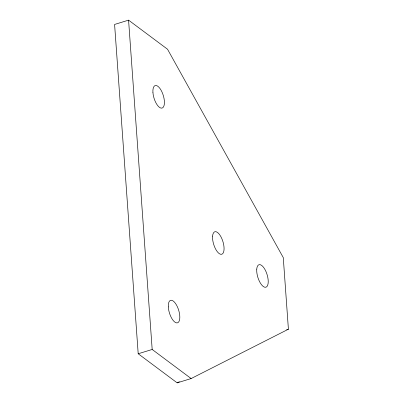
<?xml version="1.0" encoding="UTF-8"?>
<svg xmlns="http://www.w3.org/2000/svg" width="403" height="403" viewBox="0 0 403 403"><rect width="100%" height="100%" fill="white"/><g stroke="black" fill="none" stroke-linecap="round" stroke-linejoin="round"><path stroke-width="0.6" d="M177.164 382.85L191.143 378.558L288.407 329.201L283.274 257.608L167.537 49.237L128.577 20.15L114.593 24.442L138.199 353.763L177.164 382.85L179.395 381.717M138.199 353.763L152.183 349.466L191.143 378.558M286.659 329.74L288.407 329.201M128.577 20.15L152.183 349.466M212.593 236.148A11.763 4.826 72.9 0 0 220.512 254.233A11.763 4.826 72.9 0 0 221.811 238.576A11.763 4.826 72.9 0 0 212.593 236.148M256.751 269.113A11.763 4.826 72.9 0 0 264.67 287.198A11.763 4.826 72.9 0 0 265.97 271.546A11.763 4.826 72.9 0 0 256.751 269.113M152.928 92.368A11.763 4.826 72.9 0 0 162.087 108.064A11.763 4.826 72.9 0 0 160.953 90.01A11.763 4.826 72.9 0 0 152.928 92.368M168.313 306.92A11.763 4.826 72.9 0 0 177.38 322.863A11.763 4.826 72.9 0 0 176.459 304.975A11.763 4.826 72.9 0 0 168.313 306.92"/></g></svg>
